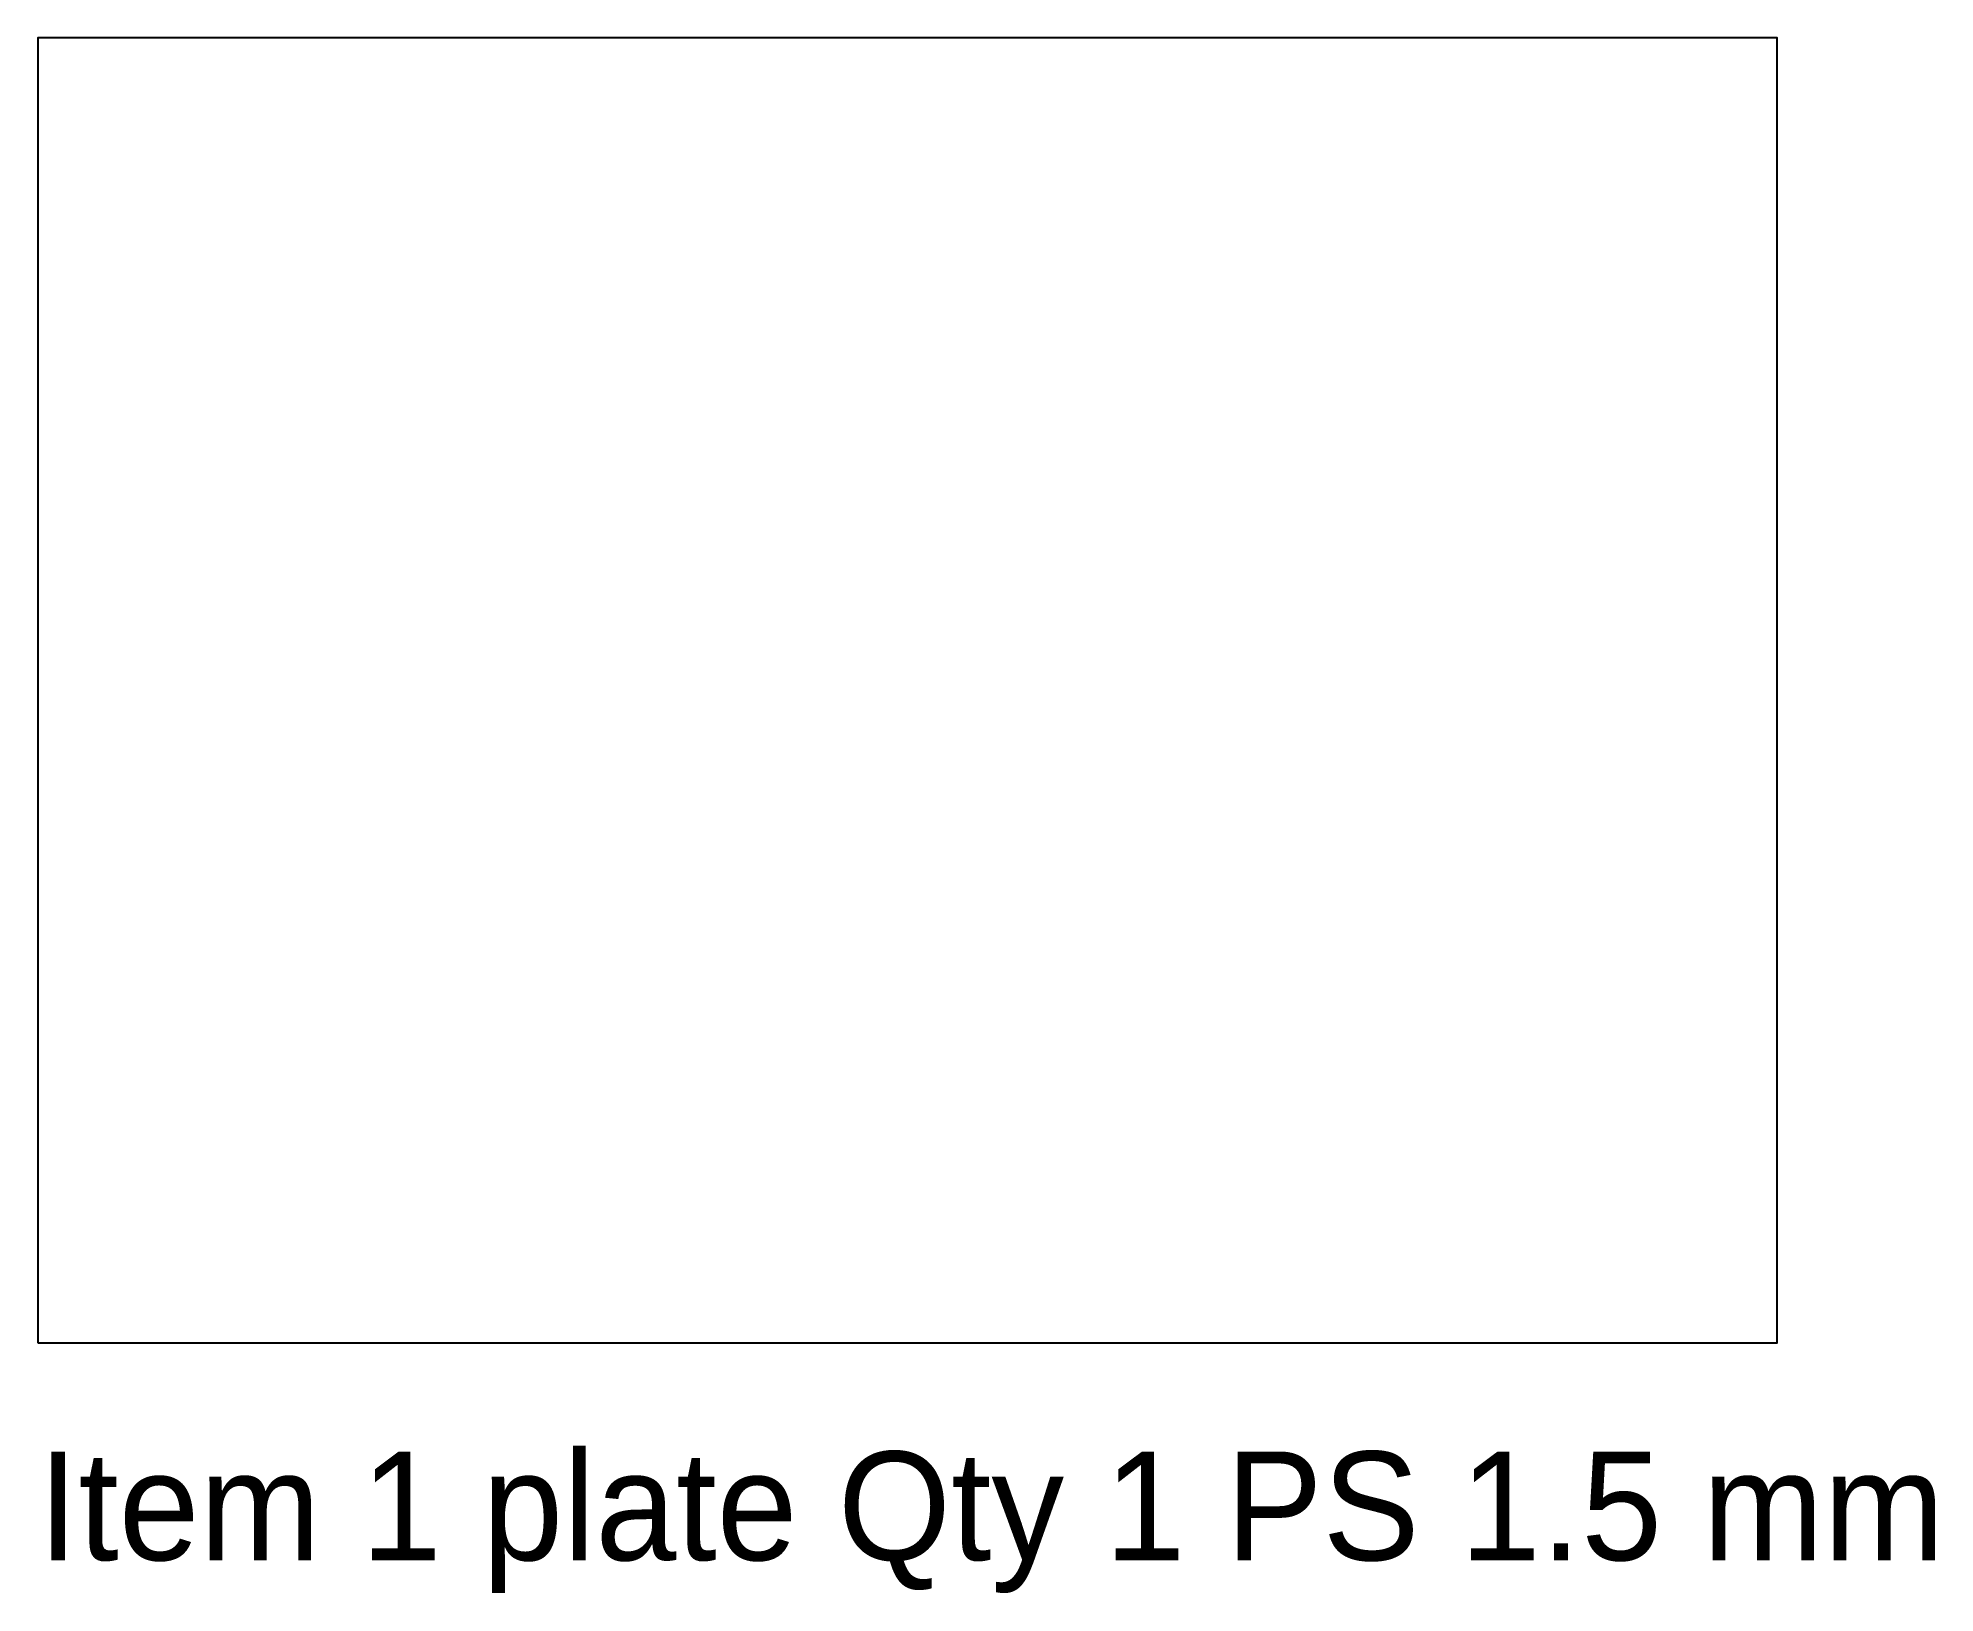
# Model space of a CAD drawing. Header units: millimetres. Extents: x -20 to 23.6, y -20.8 to 15.
import ezdxf

# ---------------------------------------------------------------- set-up
doc = ezdxf.new("R2010")
doc.units = ezdxf.units.MM
doc.layers.add('ANNOTATION', color=7, linetype='Continuous')
doc.layers.add('CUT', color=1, linetype='Continuous')

msp = doc.modelspace()

# ---------------------------------------------------------------- linework, layer by layer
at = {"layer": 'CUT'}
msp.add_lwpolyline([(-20, -15), (20, -15), (20, 15), (-20, 15)], close=True, dxfattribs=at)

# ---------------------------------------------------------------- texts
at = {"layer": 'ANNOTATION'}
msp.add_text('Item 1 plate Qty 1 PS 1.5 mm', height=2.5, dxfattribs=at).set_placement((-20, -20))

doc.saveas('drawing.dxf')
